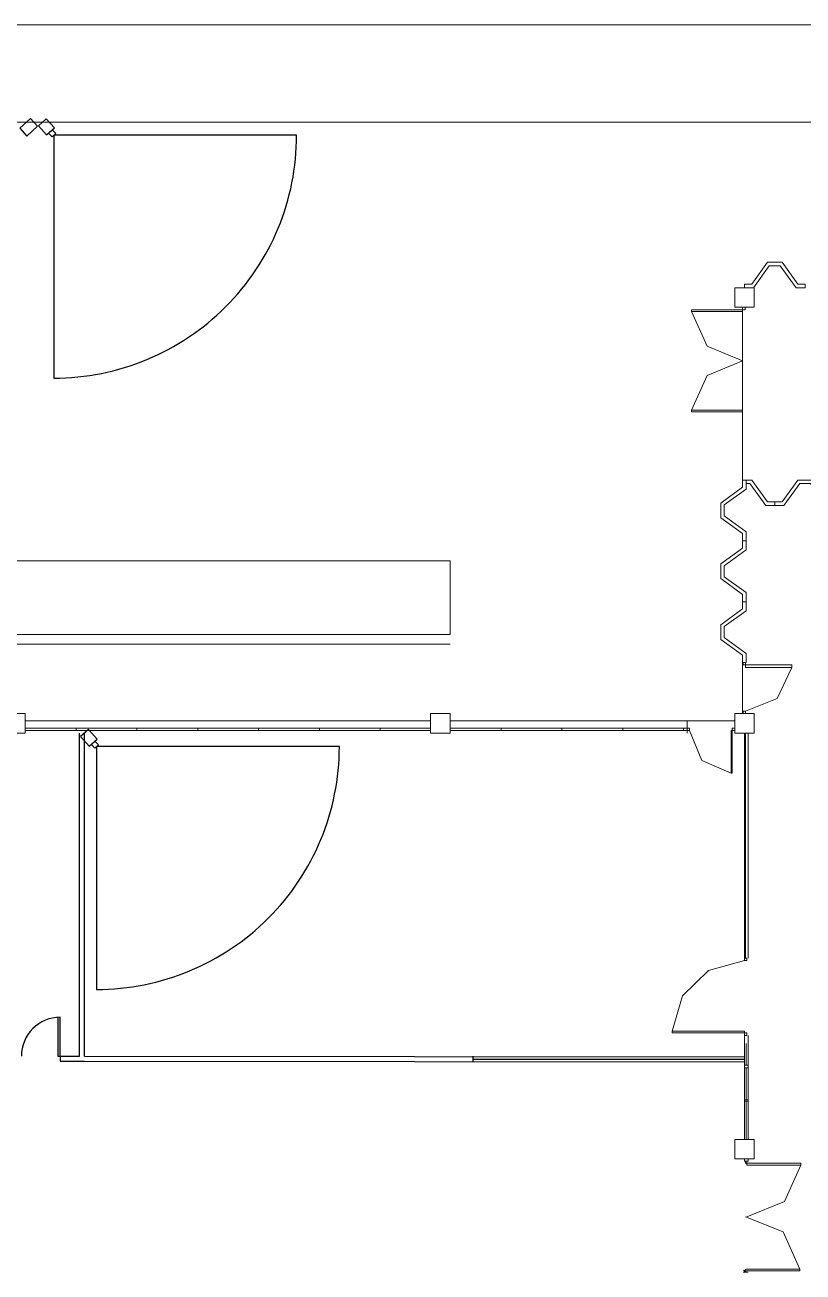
# Model space of a CAD drawing. Header units: millimetres. Extents: x 379 to 563, y 812 to 870.
# Drawn here: x 466.49 to 482.52, y 843.83 to 869.51 of the extents above; entities that cross this region are included whole.
import ezdxf

# ---------------------------------------------------------------- set-up
doc = ezdxf.new("R2010")
doc.units = ezdxf.units.MM
doc.layers.add('Cameras', color=7, linetype='Continuous')

msp = doc.modelspace()

# ---------------------------------------------------------------- linework, layer by layer
for p, q in [((467.615, 848.277), (467.615, 854.928)), ((467.715, 848.273), (467.715, 854.928)), ((467.215, 848.274), (467.615, 848.273)), ((467.215, 848.174), (467.715, 848.173)), ((467.715, 848.273), (481.307, 848.261)), ((467.715, 848.173), (481.307, 848.161)), ((475.715, 848.216), (481.307, 848.211))]:
    msp.add_line(p, q)
at = {"color": 7, "lineweight": 0}
for points in [[(545.109, 869.507), (395.061, 869.507)], [(544.846, 867.503), (400.234, 867.503)], [(482.372, 864.096), (482.56, 864.096), (482.56, 864.171), (482.409, 864.171), (482.084, 864.622), (481.783, 864.622), (481.458, 864.171), (481.307, 864.171), (481.307, 864.096), (481.495, 864.096), (481.821, 864.547), (482.046, 864.547), (482.372, 864.096), (482.372, 864.096)], [(481.107, 863.695), (481.508, 863.695), (481.508, 864.096), (481.107, 864.096), (481.107, 863.695), (481.107, 863.695)], [(480.218, 863.608), (481.27, 863.608), (481.27, 863.645), (480.218, 863.645), (480.218, 863.608), (480.218, 863.608)], [(480.218, 863.608), (480.543, 862.894), (481.27, 862.593)], [(481.27, 860.138), (481.27, 863.695)], [(481.27, 863.645), (481.32, 863.645), (481.32, 863.695), (481.27, 863.695), (481.27, 863.645), (481.27, 863.645)], [(481.27, 862.593), (480.543, 862.293), (480.218, 861.579)], [(480.218, 861.541), (481.27, 861.541), (481.27, 861.579), (480.218, 861.579), (480.218, 861.541), (480.218, 861.541)], [(481.345, 859.074), (481.345, 858.886), (481.27, 858.886), (481.27, 859.036), (480.819, 859.362), (480.819, 859.662), (481.27, 859.988), (481.27, 860.138), (481.345, 860.138), (481.345, 859.951), (480.894, 859.625), (480.894, 859.399), (481.345, 859.074), (481.345, 859.074)], [(481.746, 859.612), (481.934, 859.612), (481.934, 859.688), (481.783, 859.688), (481.458, 860.138), (481.345, 860.138)], [(481.345, 860.063), (481.42, 860.063), (481.746, 859.612)], [(482.998, 859.612), (483.186, 859.612), (483.186, 859.688), (483.036, 859.688), (482.71, 860.138), (482.409, 860.138), (482.084, 859.688), (481.934, 859.688), (481.934, 859.612), (482.121, 859.612), (482.447, 860.063), (482.672, 860.063), (482.998, 859.612), (482.998, 859.612)], [(481.345, 857.821), (481.345, 857.633), (481.27, 857.633), (481.27, 857.784), (480.819, 858.109), (480.819, 858.41), (481.27, 858.736), (481.27, 858.886), (481.345, 858.886), (481.345, 858.698), (480.894, 858.372), (480.894, 858.147), (481.345, 857.821), (481.345, 857.821)], [(433.4, 858.473), (475.245, 858.473)], [(475.245, 856.957), (475.245, 858.473)], [(481.345, 856.569), (481.345, 856.381), (481.27, 856.381), (481.27, 856.531), (480.819, 856.857), (480.819, 857.158), (481.27, 857.483), (481.27, 857.633), (481.345, 857.633), (481.345, 857.446), (480.894, 857.12), (480.894, 856.894), (481.345, 856.569), (481.345, 856.569)], [(475.245, 856.957), (427.4, 856.957)], [(475.245, 856.757), (427.4, 856.757)], [(481.27, 856.381), (481.27, 855.329)], [(481.282, 856.331), (481.332, 856.331), (481.332, 856.381), (481.282, 856.381), (481.282, 856.331), (481.282, 856.331)], [(482.284, 856.281), (482.284, 856.331), (481.332, 856.331), (481.332, 856.281), (482.284, 856.281), (482.284, 856.281)], [(481.332, 855.379), (481.984, 855.642), (482.284, 856.281)], [(466.09, 854.928), (466.49, 854.928), (466.49, 855.329), (466.09, 855.329), (466.09, 854.928), (466.09, 854.928)], [(474.844, 854.928), (475.245, 854.928), (475.245, 855.329), (474.844, 855.329), (474.844, 854.928), (474.844, 854.928)], [(481.107, 854.928), (481.508, 854.928), (481.508, 855.329), (481.107, 855.329), (481.107, 854.928), (481.107, 854.928)], [(481.282, 855.329), (481.332, 855.329), (481.332, 855.379), (481.282, 855.379), (481.282, 855.329), (481.282, 855.329)], [(466.49, 855.179), (474.844, 855.179)], [(466.49, 855.028), (474.844, 855.028)], [(467.542, 854.978), (467.542, 855.028)], [(468.795, 854.978), (468.795, 855.028)], [(470.047, 854.978), (470.047, 855.028)], [(471.3, 854.978), (471.3, 855.028)], [(472.552, 854.978), (472.552, 855.028)], [(473.805, 854.978), (473.805, 855.028)], [(475.245, 855.179), (481.107, 855.179)], [(475.245, 855.028), (480.13, 855.028)], [(476.297, 854.978), (476.297, 855.028)], [(477.55, 854.978), (477.55, 855.028)], [(478.802, 854.978), (478.802, 855.028)], [(480.055, 854.978), (480.055, 855.028)], [(480.13, 854.928), (480.13, 855.179)], [(480.13, 854.978), (480.18, 854.978), (480.18, 855.028), (480.13, 855.028), (480.13, 854.978), (480.13, 854.978)], [(481.057, 854.978), (481.107, 854.978), (481.107, 855.028), (481.057, 855.028), (481.057, 854.978), (481.057, 854.978)], [(466.49, 854.978), (474.844, 854.978)], [(475.245, 854.978), (480.13, 854.978)], [(480.18, 854.978), (480.431, 854.364), (481.032, 854.101)], [(481.032, 854.101), (481.057, 854.101), (481.057, 854.978), (481.032, 854.978), (481.032, 854.101), (481.032, 854.101)], [(481.307, 854.928), (481.307, 850.294)], [(481.332, 854.928), (481.332, 850.294)], [(481.382, 854.928), (481.382, 850.294)], [(481.307, 850.244), (480.568, 850.043), (480.03, 849.517), (479.817, 848.791)], [(481.307, 850.244), (481.357, 850.244), (481.357, 850.294), (481.307, 850.294), (481.307, 850.244), (481.307, 850.244)], [(479.817, 848.753), (481.307, 848.753), (481.307, 848.791), (479.817, 848.791), (479.817, 848.753), (479.817, 848.753)], [(481.307, 848.703), (481.357, 848.703), (481.357, 848.753), (481.307, 848.753), (481.307, 848.703), (481.307, 848.703)], [(481.307, 848.703), (481.307, 846.561)], [(481.382, 848.703), (481.382, 846.561)], [(481.345, 848.54), (481.345, 848.09)], [(481.307, 848.039), (481.382, 848.039), (481.382, 848.09), (481.307, 848.09), (481.307, 848.039), (481.307, 848.039)], [(481.345, 848.039), (481.345, 847.376)], [(481.307, 847.376), (481.382, 847.376)], [(481.382, 847.351), (481.307, 847.351)], [(481.345, 847.351), (481.345, 846.561)], [(481.107, 846.161), (481.508, 846.161), (481.508, 846.561), (481.107, 846.561), (481.107, 846.161), (481.107, 846.161)], [(481.382, 846.111), (481.307, 846.111), (481.307, 846.161), (481.382, 846.161), (481.382, 846.111), (481.382, 846.111)], [(481.357, 846.073), (481.32, 846.073)], [(481.32, 846.073), (481.332, 846.073)], [(481.332, 846.073), (481.332, 846.111)], [(481.357, 846.111), (481.357, 846.073)], [(481.357, 846.073), (481.357, 846.035), (482.472, 846.035), (482.472, 846.073), (481.357, 846.073), (481.357, 846.073)], [(481.357, 844.971), (482.134, 845.284), (482.472, 846.035)], [(482.447, 843.894), (482.109, 844.658), (481.332, 844.971)], [(481.382, 843.831), (481.282, 843.831)], [(481.295, 843.856), (481.295, 843.869)], [(481.295, 843.869), (481.307, 843.869)], [(481.332, 843.856), (481.295, 843.856)], [(481.307, 843.869), (481.307, 843.831)], [(481.332, 843.856), (481.332, 843.894), (482.447, 843.894), (482.447, 843.856), (481.332, 843.856), (481.332, 843.856)], [(481.332, 843.831), (481.332, 843.856)]]:
    msp.add_lwpolyline(points, dxfattribs=at)
msp.add_lwpolyline([(467.165, 849.077), (467.165, 848.277), (467.215, 848.277), (467.215, 849.077, 0.414214), (466.415, 848.277)], format="xyb")
at = {"layer": 'Cameras'}
for p, q in [((467.215, 848.277), (467.215, 848.173)), ((475.715, 848.273), (475.715, 848.173))]:
    msp.add_line(p, q, dxfattribs=at)
for points in [[(466.6, 867.583), (466.381, 867.379), (466.525, 867.219), (466.744, 867.423)], [(466.765, 867.431), (466.934, 867.245), (467.095, 867.389), (466.926, 867.575)], [(466.976, 867.282), (467.047, 867.203), (467.121, 867.269), (467.05, 867.349)], [(467.635, 854.856), (467.814, 854.659), (467.975, 854.803), (467.796, 855)], [(467.856, 854.696), (467.927, 854.617), (468.001, 854.683), (467.93, 854.762)]]:
    msp.add_lwpolyline(points, close=True, dxfattribs=at)
at = {"layer": 'Cameras', "color": 30}
msp.add_lwpolyline([(467.084, 862.236, 0.414214), (472.084, 867.236), (467.084, 867.236)], format="xyb", close=True, dxfattribs=at)
at = {"layer": 'Cameras', "color": 2}
msp.add_lwpolyline([(467.964, 849.65, 0.414214), (472.964, 854.65), (467.964, 854.65)], format="xyb", close=True, dxfattribs=at)

doc.saveas('drawing.dxf')
